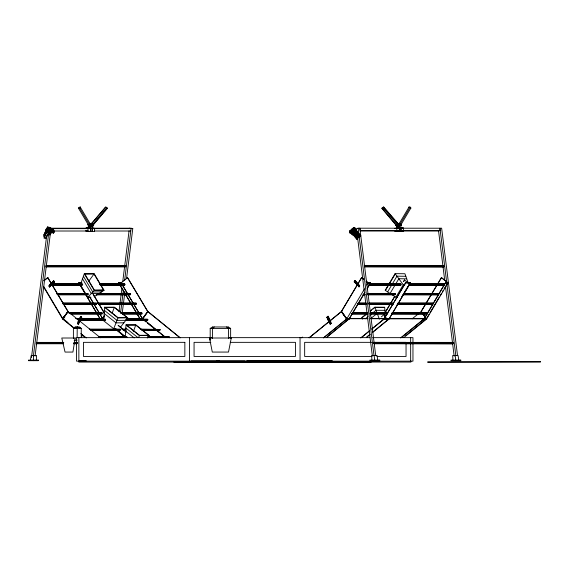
<?xml version="1.0" encoding="UTF-8"?>
<svg xmlns="http://www.w3.org/2000/svg" width="569" height="569" viewBox="0 0 569 569"><rect width="100%" height="100%" fill="white"/><g stroke="black" fill="none" stroke-linecap="round" stroke-linejoin="round"><path stroke-width="0.85" d="M33.607 355.511L33.358 360.682M36.302 360.12L36.551 355.511L31.181 355.511L30.413 360.12M81.253 337.68L81.253 328.413L77.228 326.976L77.135 337.68M120.308 327.431L127.733 317.843L114.319 307.182L104.547 307.224L103.729 320.831L113.715 328.768L116.104 328.761M125.301 336.848L126.019 324.878L135.799 324.842L149.206 335.504L147.279 337.993M49.005 231.014L48.991 231.974L53.557 233.07L54.083 232.067L48.443 230.431L47.967 231.725L49.005 231.014L48.991 231.974M31.48 357.46L46.608 236.099M33.372 356.116L48.834 232.124M35.072 356.116L50.534 232.124M88.088 228.347L88.494 225.089M88.11 230.865L85.656 230.865L87.747 231.391L88.117 228.425L90.571 228.425M88.472 227.906L88.728 225.85M89.724 228.347L89.93 226.718M90.364 225.85L90.115 227.906L86.019 227.906L88.117 228.425M90.201 231.391L90.912 225.694L92.868 225.772L92.157 231.469L87.747 231.391M90.521 231.469L91.232 225.772L92.868 225.772M91.929 230.651L92.114 229.165M92.626 227.906L94.724 228.425L94.354 231.391L92.157 231.469M118.985 311.734L121.944 287.992M122.712 281.833L129.071 230.836M120.55 313.028L123.402 290.169M124.604 280.496L131.076 228.617L129.348 228.219M122.25 313.028L124.881 291.925M126.524 278.739L132.776 228.617L131.098 228.197L49.489 228.219M46.779 265.51L125.422 265.51L125.799 265.958L125.251 266.875L45.726 266.875L46.274 265.958L45.897 265.51M63.614 343.761L36.153 343.761L36.701 342.844L63.28 342.844M212.351 338.519L212.65 326.976L228.19 326.976L230.637 328.413L230.637 338.519M50.022 227.934L50.292 228.482L50.805 227.991L50.022 227.934L50.755 233.233L49.894 234.905L49.062 231.853M50.655 232.828L51.516 232.529L50.655 232.828L50.058 229.044M101.431 285.183L124.312 285.183L124.967 284.408L124.647 283.874L100.009 283.874M96.574 294.785L130.017 294.785L130.664 294.017L130.351 293.483L97.79 293.483M135.401 303.86L136.048 303.085L136.197 304.273L135.714 304.394L99.632 304.394M141.098 313.469L141.745 312.694L141.894 313.875L141.411 313.996L122.932 313.996M80.642 284.13L84.312 273.746L94.127 273.639L104.049 290.304L94.084 296.762M112.15 313.192L114.277 307.409L127.115 317.616L117.996 317.658L105.158 307.445L114.277 307.409M133.324 331.677L135.756 325.07L148.594 335.276L139.476 335.312L126.631 325.105L135.756 325.07M113.715 328.768L117.954 317.886L127.733 317.843M138.701 337.41L139.433 335.546L149.206 335.504M54.083 232.067L48.301 230.68L47.291 232.244L48.621 232.565L49.283 230.914M77.469 323.605L78.344 321.442L79.141 322.09L78.266 324.252L77.469 323.605L78.529 324.252L79.838 321.101L79.269 320.639M78.358 320.639L80.677 316.392L81.474 317.04L81.047 317.331L81.737 317.516L80.265 321.122L78.358 320.639L78.017 321.442L78.913 321.905L79.247 321.101M77.733 323.605L78.323 322.161M81.474 317.04L80.556 317.516L79.084 321.122L80.677 316.392M79.411 322.09L79.511 321.101M79.802 321.122L81.509 317.331M89.689 296.997L102.605 318.761L104.091 319.586M155.55 329.11L142.513 318.462L139.981 318.91L118.608 282.893L121.097 282.786L142.449 318.761L147.784 311.428L127.598 277.601L121.119 282.893L118.608 282.893L121.097 282.786M48.642 231.889L49.176 230.587M49.29 231.313L48.849 233.219L45.769 238.411L44.105 238.006L46.409 232.052L47.988 229.57L49.823 230.011L48.849 233.219M78.586 321.905L78.92 321.101M79.141 322.09L79.475 321.286L78.686 320.639M49.524 234.819L50.392 233.148L49.93 230.182M46.231 229.67L43.692 235.338L46.324 230.274L45.989 229.385L47.568 226.903L49.403 227.344L49.503 227.949L47.668 227.508L47.568 226.903M48.031 227.764L47.554 229.058L48.031 227.764L53.664 229.399L53.145 230.402L49.339 229.492M46.438 231L43.898 236.676L46.53 231.604L46.203 230.715L47.775 228.24L49.617 228.681L49.709 229.286L47.874 228.845L47.775 228.24M48.372 229.577L47.76 230.388L48.237 229.094L53.87 230.737L53.351 231.739L48.785 230.637M47.76 230.388L48.237 229.094M44.105 238.006L46.644 232.337M47.967 231.725L48.443 230.431M45.676 237.799L48.308 232.735L48.408 233.34M52.298 229.62L53.137 229.293L52.938 230.054L52.298 229.62L52.938 230.054M52.341 229.912L52.54 229.151M52.896 229.762L53.137 229.293M53.621 229.108L53.145 230.402M53.145 231.391L53.344 230.63L53.145 231.391L52.554 231.242L52.746 230.488M52.96 231.818L52.761 232.579L52.96 231.818L53.557 231.96L53.358 232.721L53.557 231.96M53.827 230.445L53.351 231.739M53.557 233.07L54.034 231.775M398.62 224.051L399.068 223.276L400.434 223.56L401.351 224.62L400.896 225.395M408.734 207.557L409.09 206.945L410.164 207.173L410.882 208.005L410.526 208.617M102.605 318.761L104.283 315.923M102.683 318.875L104.44 315.923M104.518 316.037L102.833 318.875L100.329 318.875M383.335 206.924L397.788 223.724L397.29 224.563L395.839 224.926L381.863 208.361L382.361 207.521L383.812 207.159L399.033 224.719L397.162 226.547L395.576 225.089L397.162 226.547M381.863 208.361L383.314 207.998L383.812 207.159M396.18 225.388L398.051 223.56L397.447 223.261M399.068 223.276L398.385 224.435L399.744 224.719L400.661 225.779L401.351 224.62M409.09 206.945L398.905 224.108L399.267 223.503L400.341 223.724L401.06 224.556L400.704 225.168L410.882 208.005M399.744 224.719L410.164 207.173M341.457 311.428L361.642 277.601L341.457 311.428L346.749 318.91L364.58 288.782M366.785 285.14L368.143 282.786L370.632 282.893L367.069 288.896M341.606 311.428L346.791 318.761L349.146 318.775L364.729 292.509M367.396 288.006L370.519 282.75M364.843 292.644L349.259 318.91L346.749 318.91M390.071 293.462L398.826 278.725L406.728 278.831M386.486 318.761L383.961 314.508L394.658 296.485M403.57 281.463L404.609 279.962L403.72 281.463M383.961 314.508L394.808 296.485M410.484 282.878L405.526 282.736L384.153 318.761L405.647 282.878L410.484 282.878L389.111 318.896L384.075 318.875L371.721 328.96M410.37 282.736L389.111 318.896M392.141 313.469L427.34 313.469L426.693 312.694L426.373 313.227L392.055 313.227M432.077 303.618L432.39 303.085L433.045 303.86L397.845 303.86M437.774 294.017L438.087 293.483L438.742 294.258L403.542 294.258M443.471 284.408L443.792 283.874L444.439 284.649L409.239 284.649M424.147 318.896L445.52 282.878L448.031 282.878L426.658 318.896L424.147 318.896L445.406 282.736L447.753 282.772L444.19 288.768M429.069 314.252L426.401 318.747L424.033 318.761L426.508 318.896M429.958 312.751L439.296 297.011M440.186 295.51L441.523 293.263M442.412 291.762L443.301 290.261M357.055 284.223L354.174 281.826L356.891 284.507L354.331 281.47L354.921 280.481L358.676 284.23L358.257 284.941M355.184 280.481L354.594 281.47L354.892 281.833M356.834 284.344L357.581 283.632L356.834 284.344L359.11 286.826L359.7 285.837L358.349 284.23L357.759 285.218L359.11 286.826M357.759 285.218L357.318 284.223L358.079 284.23L359.7 285.837M357.254 284.628L357.844 283.632M357.488 285.218L358.079 284.23M358.847 286.826L359.437 285.837M408.329 283.369L404.929 273.746L395.114 273.639L385.192 290.304L395.882 297.231L397.482 297.246M385.732 289.948L388.449 285.389M389.352 283.874L395.235 273.995M387.631 291.883L396.97 276.178L405.832 276.292M395.882 297.231L403.272 284.82L404.872 284.841M401.472 297.295L402.347 295.83M403.215 294.372L406.259 289.265M407.127 287.8L407.994 286.342M403.869 337.552L426.515 319.06L421.216 311.414L441.402 277.587L448.031 282.878M421.216 311.414L441.551 277.587M46.324 230.274L47.668 227.508M46.53 231.604L47.874 228.845M46.743 232.941L47.988 229.57M46.878 229.577L47.881 228.013L53.664 229.399M47.327 229.784L47.995 228.738L47.085 230.914M43.436 286.627L62.583 318.896L68.024 311.414L47.839 277.587L43.799 280.759M68.024 311.414L62.583 318.896M73.949 327.865L62.981 318.91L68.017 311.577L62.725 319.06L74.39 328.583M147.784 311.428L142.492 318.91L139.825 314.408M142.613 319.074L147.904 311.592L180.167 337.78M88.572 281.477L94.006 273.995L103.508 289.948L101.268 291.371M50.783 283.796L53.699 280.638L54.446 281.989L49.517 286.989L48.927 285.994L49.944 284.386L50.364 285.097L51.203 284.5L50.783 283.796L49.944 284.386M49.517 286.989L51.473 284.671L51.039 283.796L53.699 280.638M364.871 266.875L443.514 266.875L443.891 266.427L443.343 265.51L442.966 265.958L364.324 265.958M452.54 342.844L453.372 342.63L453.088 343.761L374.246 343.761M90.208 224.719L91.794 223.261L93.665 225.089L92.683 226.249L90.812 224.421L105.429 207.159L106.88 207.521L107.377 208.361L92.925 225.16M91.453 223.724L105.905 206.924M93.401 224.926L92.903 224.086L106.88 207.521M92.05 225.182L93.032 224.022M93.48 224.499L102.989 213.233M104.106 211.91L105.784 209.925M48.927 285.994L50.541 284.386M53.436 280.638L54.027 281.634L53.102 281.705L50.847 284.386L51.302 284.386M50.456 283.796L51.011 284.671L53.728 281.989M50.961 285.097L51.793 284.5L51.132 285.382M51.736 284.664L54.29 281.634L53.82 281.705L54.446 281.989M78.871 282.736L100.13 318.896L78.757 282.878L81.381 282.736M139.981 318.91L142.449 318.761L127.499 318.704M50.364 285.097L50.876 284.5L51.374 284.784M78.358 208.005L80.151 206.945L90.329 224.108L89.61 224.947L88.536 225.168L78.358 208.005L78.714 208.617L79.788 208.396L80.506 207.557L80.151 206.945M89.71 225.111L90.62 224.051L90.172 223.276L91.31 225.21L90.4 226.27L89.034 226.554L87.889 224.62L88.344 225.395L89.71 225.111L90.4 226.27M80.371 284.884L87.768 297.295L94.234 290.41L104.049 290.304M47.59 228.788L48.159 228.247L47.504 228.766M48.052 231.747L48.578 230.914M350.995 230.217L349.871 230.801L352.012 233.503L356.642 239.108L357.723 238.525L350.995 230.217L349.537 231.199L350.404 232.266L349.963 231.626L350.547 231.234L351.976 232.941L350.319 231.227M352.524 228.909L351.407 229.499L353.541 232.202L358.171 237.806L359.252 237.216L352.097 228.909L351.066 229.89L351.955 230.964L351.493 230.324L352.773 229.335L354.203 231.042L353.2 231.633L351.848 229.926L353.2 231.633M354.053 227.607L352.936 228.197L355.07 230.9L359.7 236.505L360.782 235.915L354.053 227.607L352.595 228.589L353.463 229.656L353.022 229.023L353.356 228.731L354.039 229.378L353.705 229.663L353.121 229.023M351.592 230.324L351.927 230.04L352.51 230.68L352.175 230.964L351.493 230.324M352.766 229.712C359.032 223.866 351.464 233.119 349.992 232.941L349.387 232.244L349.992 232.941M349.814 232.835L355.212 228.503M351.592 231.704C350.838 232.387 352.325 231.54 351.187 231.206M355.099 229.385L353.705 229.663M355.284 229.449L356.727 231.227L352.389 234.848L350.945 233.07L354.594 229.968M350.945 233.07L352.851 231.519M353.605 228.624L354.729 230.331L355.732 229.741L354.302 228.034L355.426 229.741M355.732 229.741L354.729 230.331M352.012 233.503L352.958 233.126L357.723 238.525M353.541 232.202L354.487 231.825L359.252 237.216M355.07 230.9L356.016 230.523L360.782 235.915M352.261 233.717L352.958 233.126M353.79 232.415L354.487 231.825M355.326 231.114L356.016 230.523M356.407 230.53L355.71 231.121L356.315 230.317M357.026 239.115L352.652 233.724L353.349 233.134M352.389 234.848L356.727 231.227M356.642 239.108L357.339 238.518M358.171 237.806L358.868 237.216M359.7 236.505L360.397 235.915M381.308 316.883L384.032 314.621L386.401 318.875M44.026 280.695L47.839 277.587M146.994 319.458L147.848 319.458L147.421 320.503L125.422 320.503M142.94 330.497L159.661 330.497L160.088 329.451L140.301 329.102M168.595 337.097L169.021 336.748L169.441 337.787M327.573 317.175L326.891 317.36L328.363 320.966L329.046 320.781L327.147 316.876L328.206 316.229L330.603 321.279L330.034 321.741M301.598 337.78L302.651 337.133L301.862 337.78M327.943 316.229L329.679 320.475L328.782 320.937L330.098 324.095L331.151 323.441L330.603 321.279M331.151 323.441L330.006 321.279L329.11 321.741L329.11 320.937L328.363 320.966M329.209 321.926L330.006 321.279M329.707 321.741L330.354 324.095M330.098 324.095L330.888 323.441M323.363 337.95L346.67 318.925L349.046 318.889L326.471 337.566M323.981 337.566L346.628 319.074L349.117 319.074M327.765 336.258L349.046 318.889L346.777 319.074L341.336 311.592L330.354 320.511M360.739 337.929L369.658 330.639M361.5 337.552L369.736 330.824M371.792 329.145L384.146 319.06L388.911 318.875L372.439 332.324M366.948 336.805L369.011 335.127M366.336 337.552L370.455 334.188M372.517 332.509L388.99 319.06M400.612 337.929L423.948 318.875L426.259 318.91L421.224 311.577L412.148 318.818M401.373 337.552L424.026 319.06L426.259 318.91L405.69 335.696M423.35 320.944L425.413 319.266M309.074 337.78L328.982 321.62M309.223 337.78L329.131 321.62M330.504 320.511L341.485 311.592M370.625 318.626L376.543 313.903M366.877 313.576L361.507 317.843L362.474 319.088M370.227 310.916L374.921 307.182L384.694 307.224L385.071 313.441M362.126 317.616L366.18 314.394M370.234 311.172L371.585 310.098M372.937 309.024L374.964 307.409L384.082 307.445M365.433 318.747L368.086 316.627M370.085 315.041L376.059 310.283L384.879 310.333M212.351 328.413L214.285 326.976M210.196 340.205L210.196 328.413L212.65 326.976M125.422 265.51L46.317 265.744M106.901 208.595L107.377 208.361M93.06 225.388L93.665 225.089M77.228 326.976L73.401 328.413L73.401 338.519M124.647 283.874L99.525 283.995M401.102 231.007L438.372 231.007L440.043 230.594L439.752 228.219L358.143 228.197L356.464 228.617L372.361 356.116M401.458 230.786L399.495 230.865L398.791 225.168L400.747 225.089L401.131 230.865L400.861 228.646M400.747 225.089L398.791 225.168M130.351 293.483L99.063 293.604M399.125 227.906L394.516 228.425L398.67 228.425L398.328 225.694L398.314 228.212M401.124 228.425L403.215 227.906L403.585 230.865L401.494 231.391L394.886 231.391L396.984 230.865L403.585 230.865M101.609 291.883L92.754 291.982L83.408 276.292M99.17 293.462L91.275 293.554L82.512 278.831M94.006 273.995L84.852 274.094L94.354 290.048L103.508 289.948M87.768 297.295L90.962 297.26M125.806 320.333L116.986 320.375L104.355 310.333M123.878 322.822L116.019 322.858L104.17 313.441M51.011 284.671L51.473 284.671M400.768 227.906L403.215 227.906M92.206 228.425L94.724 228.425M87.548 228.638L51.167 228.638L49.297 228.19M93.757 228.638L132.776 228.617M440.043 230.594L360.191 230.594L359.893 228.219M53.536 231.007L88.138 231.007M94.347 231.007L130.728 231.007M360.291 231.007L396.664 231.007M364.701 265.51L443.343 265.51M364.281 265.744L443.806 265.744M46.274 265.958L125.799 265.958M364.366 266.427L443.891 266.427M46.189 266.641L125.713 266.641M364.409 266.641L443.514 266.875M78.757 282.878L81.986 282.878M368.122 282.893L370.632 282.893L368.143 282.786M52.49 283.874L82.413 283.874M369.871 283.874L400.668 283.874M410.349 283.874L443.792 283.874M52.889 283.995L81.929 283.995M369.473 283.995L401.152 283.995M409.075 283.995L444.275 283.995M51.928 284.408L82.725 284.408M99.447 284.408L124.967 284.408M368.762 284.649L401.323 284.649M51.758 285.062L82.555 285.062M100.158 285.062L124.796 285.062M368.84 285.062L400.519 285.062M408.442 285.062L444.126 285.183L408.926 285.183M52.156 285.183L82.071 285.183M369.324 285.183L401.003 285.183M57.313 293.483L88.11 293.483M367.688 293.483L394.971 293.483M404.651 293.483L438.087 293.483M56.829 293.604L87.626 293.604M368.171 293.604L395.455 293.604M403.371 293.604L438.571 293.604M56.744 294.017L88.423 294.017M97.228 294.017L130.664 294.017M363.065 294.258L364.821 294.258M367.46 294.258L395.619 294.258M57.455 294.664L88.259 294.664M96.175 294.664L130.5 294.664M363.143 294.664L364.907 294.664M367.546 294.664L394.822 294.664M402.745 294.664L438.429 294.785L403.229 294.785M57.853 294.785L87.775 294.785M363.627 294.785L365.383 294.785M368.029 294.785L395.306 294.785M63.01 303.085L136.048 303.085M358.47 303.085L366.393 303.085M369.032 303.085L392.788 303.085M398.072 303.085L432.39 303.085M62.526 303.206L95.969 303.206M97.726 303.206L135.564 303.206M358.072 303.206L365.995 303.206M368.634 303.206L393.271 303.206M397.674 303.206L432.874 303.206M62.448 303.618L96.766 303.618M98.522 303.618L136.368 303.618M357.36 303.86L366.166 303.86M368.804 303.86L393.442 303.86M63.159 304.273L96.595 304.273M98.359 304.273L136.197 304.273M357.446 304.273L366.244 304.273M368.883 304.273L392.646 304.273M397.041 304.273L432.725 304.394L397.525 304.394M64.432 304.394L96.111 304.394M357.929 304.394L365.846 304.394M369.366 304.394L393.129 304.394M147.904 311.592L180.017 337.78M68.707 312.694L102.15 312.694M120.628 312.694L141.745 312.694M352.773 312.694L366.849 312.694M370.369 312.694L387.091 312.694M392.368 312.694L426.693 312.694M69.105 312.815L101.666 312.815M121.026 312.815L141.261 312.815M352.375 312.815L367.332 312.815M369.978 312.815L387.574 312.815M391.977 312.815L427.177 312.815M69.027 313.227L102.463 313.227M120.941 313.227L142.065 313.227M352.46 313.227L367.418 313.227M370.056 313.227L386.778 313.227M351.663 313.469L367.503 313.469M370.142 313.469L387.745 313.469M70.62 313.875L102.299 313.875M122.534 313.875L141.894 313.875M351.742 313.875L367.581 313.875M370.227 313.875L386.941 313.875M391.344 313.875L427.027 313.996L391.828 313.996M71.011 313.996L101.815 313.996M352.225 313.996L367.19 313.996M369.829 313.996L387.425 313.996M328.292 317.175L327.836 317.175L329.309 320.781M326.891 317.36L327.346 317.36M81.275 317.516L81.737 317.516M75.528 318.462L102.719 318.462M126.716 318.462L142.513 318.462M367.787 318.462L346.727 318.462L349.146 318.775M370.419 318.462L386.308 318.704M76.303 318.704L102.754 318.761L89.838 296.997M346.827 318.704L367.887 318.704M370.519 318.704L426.096 318.704L386.614 318.704M77.021 319.117L79.66 319.117M81.424 319.117L105.18 319.117M126.304 319.117L147.421 319.117M426.515 319.06L423.948 318.875M77.448 319.458L105.606 319.458M125.849 319.458L147.848 319.458M78.33 320.155L105.606 320.155M125.849 320.155L147.848 320.155M79.66 320.503L105.18 320.503M78.856 320.937L79.539 321.122M210.196 328.413L230.637 328.413M89.262 329.102L120.059 329.102M121.823 329.102L126.218 329.102M89.689 329.451L120.486 329.451M122.243 329.451L125.763 329.451M140.728 329.451L160.088 329.451M90.563 330.148L120.486 330.148M123.124 330.148L125.763 330.148M141.603 330.148L160.088 330.148M91.019 330.497L120.059 330.497M123.58 330.497L126.218 330.497M98.622 336.748L126.78 336.748M147.897 336.748L169.021 336.748M99.042 337.097L127.207 337.097M147.442 337.097L169.441 337.097M211.576 337.645L76.552 337.645L76.552 361.151L412.959 361.151L412.959 337.645L372.61 337.645M229.271 337.645L369.957 337.645M74.148 340.205L77.135 340.205M210.815 342.346L194.065 342.346L194.065 356.45L295.446 356.45L295.446 342.346L230.21 342.346M371.664 342.346L304.664 342.346L304.664 356.45L371.664 356.45M373.428 342.346L406.046 342.346L406.046 356.45L376.955 356.45M36.331 342.396L63.792 342.396M74.418 342.396L77.078 342.396M373.186 342.396L452.91 342.396M36.75 342.63L62.441 342.63M73.956 342.63L77.498 342.63M373.648 342.63L453.372 342.63M73.906 342.844L77.448 342.844M373.741 343.313L453.457 343.313M36.615 343.527L63.195 343.527M73.821 343.527L77.363 343.527M373.783 343.527L453.088 343.761M73.358 343.761L76.9 343.761M32.824 360.511L34.524 360.511M372.908 360.511L374.608 360.511M454.716 360.511L456.416 360.511M216.881 360.902L219.229 360.902M191.035 360.902L245.111 360.888M354.331 281.47L354.8 281.548M354.174 281.826L354.629 281.833M357.147 284.507L357.609 284.507M357.332 284.934L357.161 284.344M351.927 230.04L352.289 230.68L351.4 229.606M352.175 230.964L353.235 230.978M349.963 231.626L350.646 232.266L350.981 231.981L350.397 231.341M140.194 318.889L142.57 318.925M52.583 229.442L53.18 229.584M48.28 229.385L53.87 230.737M52.796 230.779L53.394 230.922M48.415 229.869L48.799 229.684M48.081 230.175L49.916 230.616M53.002 232.109L53.6 232.252M48.621 231.206L49.048 231.306M52.711 232.287L53.308 232.429M49.709 231.86L53.514 232.778M47.199 231.64L48.521 231.96L48.621 232.565M50.392 233.148L50.755 233.233M91.929 223.489L92.903 224.086M226.547 326.976L228.482 328.413L228.482 338.519M104.547 307.224L117.954 317.886M126.019 324.878L139.433 335.546M125.834 327.993L137.798 337.502M125.649 331.101L134.206 337.901M68.017 311.577L100.428 337.766M441.402 277.587L447.881 282.878L445.52 282.878M404.459 279.962L408.009 282.736M146.994 320.155L147.421 320.503M159.235 330.148L159.661 330.497M156.923 330.233L165.159 336.955M144.469 320.39L145.998 321.72M147.215 322.63L155.451 329.351M157.513 331.03L165.195 337.396M144.668 320.752L146.041 321.876M147.414 322.993L152.222 326.919M153.594 328.036L154.967 329.159M157.023 330.838L158.395 331.962M117.442 330.233L124.995 336.393M117.136 330.233L125.372 336.955M117.25 330.639L125.486 337.367M121.218 334.003L125.336 337.367M80.414 316.392L81.211 317.04M81.011 317.516L80.556 317.516M64.517 319.828L67.946 322.63M80.805 333.462L86.289 337.936M81.253 334.188L85.371 337.552M118.274 325.368L125.756 331.592M118.124 325.368L126.282 332.154M397.93 225.21L398.841 226.27M398.051 223.56L399.033 224.719M397.418 224.627L398.4 225.786M383.314 207.998L397.29 224.563M382.34 208.595L396.316 225.16M354.921 280.481L357.581 283.632M356.087 282.217L357.752 284.23M355.625 282.217L357.318 284.223M124.874 266.427L125.251 266.875M354.487 229.556L355.618 230.907M350.298 230.808L352.652 233.724M357.901 233.816L360.092 236.512M352.936 228.304L353.818 229.371L353.356 228.731M355.824 234.442L356.919 235.786M351.173 230.929L352.04 231.996M349.871 230.914L350.76 231.981L350.298 231.341M351.03 233.07L352.474 234.848M353.626 227.607L355.767 230.31M352.097 228.909L354.238 231.611M350.568 230.21L352.709 232.913M352.545 229.335L353.89 231.042M395.114 273.639L403.272 284.82M421.366 311.414L425.214 316.855M341.336 311.592L346.628 319.074M127.449 277.601L147.634 311.428M84.312 273.746L94.234 290.41M47.689 277.587L67.875 311.414M384.111 314.508L385.377 316.634M79.788 208.396L89.61 224.947M123.999 284.649L124.312 285.183M129.696 294.258L130.017 294.785M121.119 282.893L138.928 312.907M118.722 282.75L140.095 318.775M93.245 294.23L104.39 313.007M93.096 294.23L104.234 313.007M49.183 285.994L49.773 286.989M63.87 316.506L64.766 318.007M43.713 286.52L62.839 318.747M90.855 224.435L91.31 225.21M89.973 223.503L90.329 224.108M88.181 224.556L88.536 225.168M88.579 225.779L89.034 226.554M329.351 320.475L329.679 321.279M327.118 317.175L328.59 320.781M374.921 307.182L377.204 313.384M377.51 314.209L379.331 319.159M228.19 326.976L228.482 328.413M209.982 338.007L210.331 339.707M458.827 360.12L458.059 355.511L452.689 355.511L452.938 360.12M455.115 355.511L455.883 360.682M377.795 360.12L377.027 355.511L371.657 355.511L371.906 360.12M374.082 355.511L374.85 360.682M50.805 227.991L51.516 232.529M50.726 228.34L51.438 232.877M50.456 227.785L51.167 232.33M50.769 231.512L51.004 233.027M49.546 232.685L49.894 234.905M45.989 229.385L46.089 229.99M46.203 230.715L46.295 231.32M46.409 232.052L46.502 232.657M457.547 355.696L441.644 228.19L439.944 228.19L446.743 282.708M446.964 284.464L455.84 355.696M438.486 230.367L444.738 280.489M445.506 286.648L454.169 356.116M399.111 225.089L399.822 230.786M397.034 228.425L396.693 225.694L396.671 228.212M396.614 227.906L396.984 230.865M359.843 228.197L375.739 355.696M358.143 228.197L374.039 355.696M410.875 361.151L410.875 362.076L78.856 362.076L78.856 337.645M410.654 337.645L410.654 361.151M371.265 362.076L173.765 362.076M300.055 337.645L300.055 361.151M189.456 337.645L189.456 361.151M81.993 334.906L81.993 336.307M75.2 338.007L72.91 352.069L65.044 352.069L61.779 338.007L75.2 338.007M231.27 338.007L228.496 352.069L212.294 352.069L209.52 338.007L231.27 338.007M75.208 326.976L73.401 328.413L81.253 328.413L79.447 326.976L75.208 326.976M184.847 342.346L83.465 342.346L83.465 356.45L184.847 356.45L184.847 342.346M38.265 360.12L28.45 360.12L28.45 360.682L38.265 360.682L38.265 360.12M379.758 360.12L369.942 360.12L369.942 360.682L379.758 360.682L379.758 360.12M460.79 360.12L450.975 360.12L450.975 360.682L460.79 360.682L460.79 360.12M332.004 360.668L246.839 360.902L332.004 360.668M86.097 360.881L79.447 360.881L86.097 360.902M540.55 361.841L427.696 362.076L540.55 361.841M351.244 230.637L352.673 232.351L351.244 230.637M363.634 279.187L361.642 277.601L363.584 279.187M368.271 282.893L366.194 281.228L368.271 282.893"/></g></svg>
